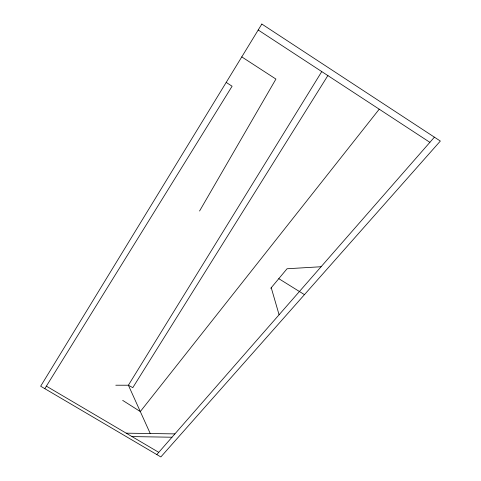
<?xml version="1.0" encoding="UTF-8"?>
<svg xmlns="http://www.w3.org/2000/svg" width="481" height="481" viewBox="0 0 481 481"><rect width="100%" height="100%" fill="white"/><g stroke="black" fill="none" stroke-linecap="round" stroke-linejoin="round"><path stroke-width="0.72" d="M199.567 211.015L275.926 79.07L241.781 56.896M321.759 71.591L128.391 385.227L150.246 433.525M44.817 388.666L232.101 86.219L226.196 82.413M327.928 75.475L132.81 387.644L128.391 385.227L115.795 385.215M379.226 109.199L140.308 411.562L122.679 400.378M270.737 288.329L287.049 268.759L321.086 266.739M156.812 454.575L434.403 137.163M126.214 433.177L174.91 433.886M131.992 436.58L171.982 437.229M46.374 386.153L158.76 452.344M278.794 278.667L304.455 294.643M258.207 30.002L429.876 142.34M271.242 287.728L279.082 314.766M261.838 24.05L40.657 386.219L160.846 456.95L440.343 141.059L261.838 24.05"/></g></svg>
